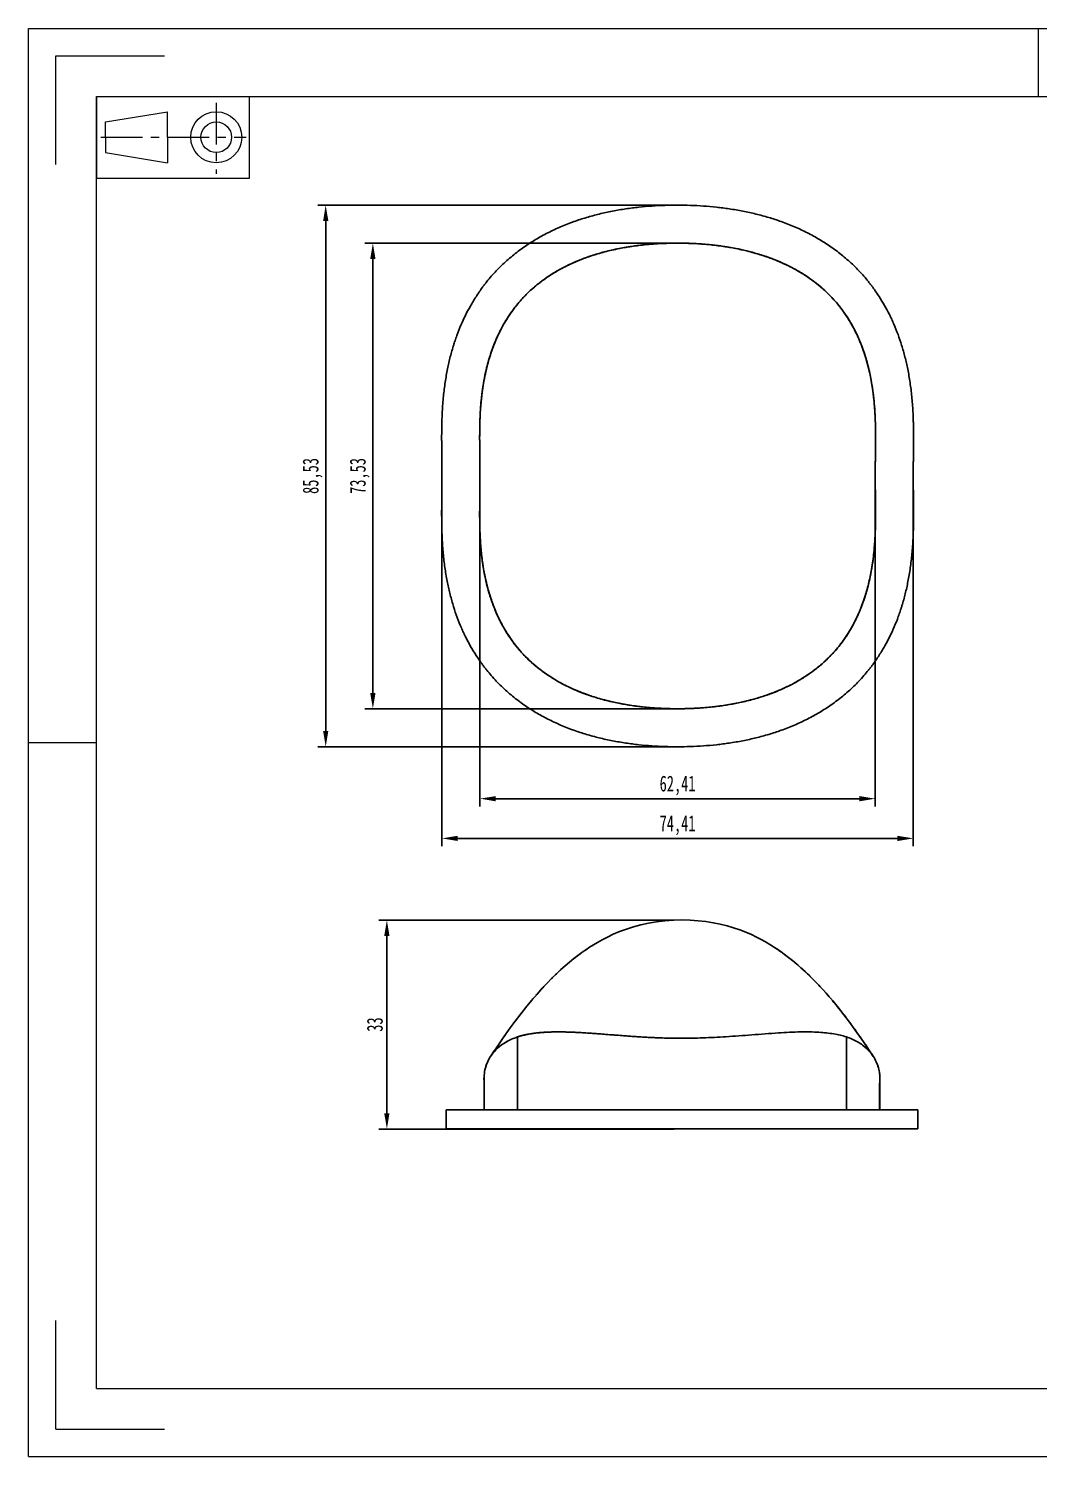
# Model space of a CAD drawing. Header units: millimetres. Extents: x 3628 to 3947, y -242 to -17.
# Drawn here: x 3627.9 to 3787.4, y -242.3 to -16.8 of the extents above; entities that cross this region are included whole.
import ezdxf

# ---------------------------------------------------------------- set-up
doc = ezdxf.new("R2010")
doc.units = ezdxf.units.MM
doc.header["$LTSCALE"] = 16.334999
doc.header["$PDSIZE"] = 0.1
for name, pattern in [('CENTER', [0.6, 0.375, -0.075, 0.075, -0.075]), ('CENTERX2', [20.32, 12.7, -2.54, 2.54, -2.54]), ('点画线', [18, 12, -2, 2, -2])]:
    doc.linetypes.add(name, pattern=pattern)
doc.layers.get('0').update_dxf_attribs({"lineweight": 18})
doc.layers.add('DEFAULT_1', color=7, linetype='CENTER', lineweight=18)
doc.layers.add('中心线层', color=1, linetype='点画线', lineweight=18)
doc.layers.add('INTFCLR_4820', color=7, linetype='Continuous')
doc.styles.get("Standard").update_dxf_attribs({"font": 'simfang.ttf', "width": 0.667})
doc.dimstyles.new('ISO-25', dxfattribs={"dimtxt": 2.5, "dimasz": 2.5, "dimexe": 1.25, "dimexo": 0.625, "dimtad": 1, "dimtxsty": 'Standard', "dimcen": 2.5, "dimadec": 0, "dimazin": 0, "dimtfac": 1, "dimtmove": 0, "dimatfit": 3, "dimfxl": 1, "dimarcsym": 0})
pattern_1 = [(45, (3629.2657, -192.8193), (-2.245064, 2.245064), [])]

# ---------------------------------------------------------------- blocks, each defined once
blk = doc.blocks.new('96_1')
at = {"color": 7, "linetype": 'Continuous'}
for p, q in [((-11.25, 6), (-11.25, -6)), ((11.25, -6), (11.25, 6)), ((-9.93, 2.25), (-0.82, 3.75)), ((-9.93, 0), (-9.93, 2.25)), ((-0.82, 0), (-0.82, 3.75)), ((-9.93, 0), (-9.93, -2.25)), ((-0.82, 0), (-0.82, -3.75)), ((-9.93, -2.25), (-0.82, -3.75)), ((-11.25, -6), (11.25, -6))]:
    blk.add_line(p, q, dxfattribs=at)
for radius in [3.75, 2.25]:
    blk.add_circle((6.34, 0), radius, dxfattribs=at)
at = {"layer": 'DEFAULT_1', "color": 1, "linetype": 'CENTER'}
for p, q in [((6.34, 5.05), (6.34, -5.36)), ((-10.64, 0), (10.74, 0))]:
    blk.add_line(p, q, dxfattribs=at)
blk = doc.blocks.new('*D51')
at = {"layer": 'Defpoints', "color": 0, "linetype": 'CENTERX2', "transparency": 16777216}
for p in [(3730.38, -50.73), (3682.27, -124.26), (3730.38, -124.26)]:
    blk.add_point(p, dxfattribs=at)
at = {"layer": '中心线层', "color": 0, "linetype": 'CENTERX2', "lineweight": -2, "transparency": 16777216}
for p, q in [((3729.76, -50.73), (3681.02, -50.73)), ((3682.27, -53.23), (3682.27, -121.76)), ((3729.76, -124.26), (3681.02, -124.26))]:
    blk.add_line(p, q, dxfattribs=at)
at = {"layer": '中心线层', "color": 0, "linetype": 'CENTERX2', "transparency": 16777216}
for points in [[(3681.85, -53.23), (3682.68, -53.23), (3682.27, -50.73)], [(3681.85, -121.76), (3682.68, -121.76), (3682.27, -124.26)]]:
    blk.add_solid(points, dxfattribs=at)
at = {"layer": '中心线层', "color": 0, "linetype": 'CENTERX2', "transparency": 16777216, "insert": (3680.2, -87.5), "char_height": 2.5, "attachment_point": 5, "rotation": 90}
blk.add_mtext('73,53', dxfattribs=at)
blk = doc.blocks.new('*D52')
at = {"layer": 'Defpoints', "color": 0, "linetype": 'CENTERX2', "transparency": 16777216}
for p in [(3674.82, -44.73), (3730.2, -44.73), (3730.38, -130.26)]:
    blk.add_point(p, dxfattribs=at)
at = {"layer": '中心线层', "color": 0, "linetype": 'CENTERX2', "lineweight": -2, "transparency": 16777216}
for p, q in [((3729.57, -44.73), (3673.57, -44.73)), ((3674.82, -127.76), (3674.82, -47.23)), ((3729.76, -130.26), (3673.57, -130.26))]:
    blk.add_line(p, q, dxfattribs=at)
at = {"layer": '中心线层', "color": 0, "linetype": 'CENTERX2', "transparency": 16777216}
for points in [[(3674.41, -47.23), (3675.24, -47.23), (3674.82, -44.73)], [(3674.41, -127.76), (3675.24, -127.76), (3674.82, -130.26)]]:
    blk.add_solid(points, dxfattribs=at)
at = {"layer": '中心线层', "color": 0, "linetype": 'CENTERX2', "transparency": 16777216, "insert": (3672.75, -87.5), "char_height": 2.5, "attachment_point": 5, "rotation": 90}
blk.add_mtext('85,53', dxfattribs=at)
blk = doc.blocks.new('*D53')
at = {"layer": 'Defpoints', "color": 0, "linetype": 'CENTERX2', "transparency": 16777216}
for p in [(3684.48, -157.63), (3730.39, -157.63), (3730.44, -190.63)]:
    blk.add_point(p, dxfattribs=at)
at = {"layer": '中心线层', "color": 0, "linetype": 'CENTERX2', "lineweight": -2, "transparency": 16777216}
for p, q in [((3729.77, -157.63), (3683.23, -157.63)), ((3684.48, -188.13), (3684.48, -160.13)), ((3729.82, -190.63), (3683.23, -190.63))]:
    blk.add_line(p, q, dxfattribs=at)
at = {"layer": '中心线层', "color": 0, "linetype": 'CENTERX2', "transparency": 16777216}
for points in [[(3684.06, -160.13), (3684.89, -160.13), (3684.48, -157.63)], [(3684.06, -188.13), (3684.89, -188.13), (3684.48, -190.63)]]:
    blk.add_solid(points, dxfattribs=at)
at = {"layer": '中心线层', "color": 0, "linetype": 'CENTERX2', "transparency": 16777216, "insert": (3682.59, -174.13), "char_height": 2.5, "attachment_point": 5, "rotation": 90}
blk.add_mtext('33', dxfattribs=at)
blk = doc.blocks.new('*D54')
at = {"layer": 'Defpoints', "color": 0, "linetype": 'CENTERX2', "transparency": 16777216}
for p in [(3699.18, -87.5), (3761.59, -87.5), (3761.59, -138.46)]:
    blk.add_point(p, dxfattribs=at)
at = {"layer": '中心线层', "color": 0, "linetype": 'CENTERX2', "lineweight": -2, "transparency": 16777216}
for p, q in [((3699.18, -88.12), (3699.18, -139.71)), ((3761.59, -88.12), (3761.59, -139.71)), ((3701.68, -138.46), (3759.09, -138.46))]:
    blk.add_line(p, q, dxfattribs=at)
at = {"layer": '中心线层', "color": 0, "linetype": 'CENTERX2', "transparency": 16777216}
for points in [[(3701.68, -138.05), (3701.68, -138.88), (3699.18, -138.46)], [(3759.09, -138.05), (3759.09, -138.88), (3761.59, -138.46)]]:
    blk.add_solid(points, dxfattribs=at)
at = {"layer": '中心线层', "color": 0, "linetype": 'CENTERX2', "transparency": 16777216, "insert": (3730.38, -136.39), "char_height": 2.5, "attachment_point": 5}
blk.add_mtext('62,41', dxfattribs=at)
blk = doc.blocks.new('*D59')
at = {"layer": 'Defpoints', "color": 0, "linetype": 'CENTERX2', "transparency": 16777216}
for p in [(3693.18, -87.5), (3767.59, -87.5), (3693.18, -144.73)]:
    blk.add_point(p, dxfattribs=at)
at = {"layer": '中心线层', "color": 0, "linetype": 'CENTERX2', "lineweight": -2, "transparency": 16777216}
for p, q in [((3693.18, -88.12), (3693.18, -145.98)), ((3767.59, -88.12), (3767.59, -145.98)), ((3765.09, -144.73), (3695.68, -144.73))]:
    blk.add_line(p, q, dxfattribs=at)
at = {"layer": '中心线层', "color": 0, "linetype": 'CENTERX2', "transparency": 16777216}
for points in [[(3695.68, -144.32), (3695.68, -145.15), (3693.18, -144.73)], [(3765.09, -144.32), (3765.09, -145.15), (3767.59, -144.73)]]:
    blk.add_solid(points, dxfattribs=at)
at = {"layer": '中心线层', "color": 0, "linetype": 'CENTERX2', "transparency": 16777216, "insert": (3730.38, -142.67), "char_height": 2.5, "attachment_point": 5}
blk.add_mtext('74,41', dxfattribs=at)

msp = doc.modelspace()

# ---------------------------------------------------------------- hatches: boundary and pattern name
at = {"linetype": 'Continuous'}
h = msp.add_hatch(dxfattribs=at)
h.set_pattern_fill('ANSI31', color=179, style=0)
h.set_pattern_definition(pattern_1)
h.paths.add_polyline_path([(3736.399, -107.739), (3736.201, -107.52), (3736.163, -107.554), (3736.403, -107.82)], flags=0)
h = msp.add_hatch(dxfattribs=at)
h.set_pattern_fill('ANSI31', color=179, style=0)
h.set_pattern_definition(pattern_1)
h.paths.add_polyline_path([(3736.729, -107.292), (3736.399, -107.739), (3736.403, -107.82), (3736.755, -107.344)], flags=0)

# ---------------------------------------------------------------- linework, layer by layer
at = {"color": 7, "linetype": 'Continuous'}
for p, q in [((3627.904, -242.333), (3627.904, -16.845)), ((3627.904, -16.845), (3946.808, -16.845)), ((3787.356, -27.583), (3787.356, -16.845)), ((3632.199, -38.32), (3632.199, -21.14)), ((3632.199, -21.14), (3649.379, -21.14)), ((3638.642, -231.595), (3638.642, -27.583)), ((3638.642, -27.583), (3936.07, -27.583)), ((3627.904, -129.589), (3638.642, -129.589)), ((3632.199, -238.038), (3632.199, -220.858)), ((3638.642, -231.595), (3936.07, -231.595)), ((3632.199, -238.038), (3649.379, -238.038)), ((3627.904, -242.333), (3946.808, -242.333))]:
    msp.add_line(p, q, dxfattribs=at)
at = {"color": 7, "linetype": 'Continuous', "lineweight": 25}
for p, q in [((3704.416, -61.244), (3704.329, -61.361)), ((3699.152, -84.181), (3699.152, -84.219)), ((3761.614, -84.219), (3761.615, -84.181)), ((3699.152, -90.773), (3699.152, -90.811)), ((3761.615, -90.811), (3761.614, -90.773)), ((3704.421, -113.755), (3704.511, -113.878)), ((3756.351, -113.748), (3756.437, -113.631))]:
    msp.add_line(p, q, dxfattribs=at)
at = {"color": 2, "linetype": 'Continuous'}
for p, q in [((3742.795, -231.595), (3768.565, -231.595)), ((3768.565, -231.595), (3785.745, -231.595)), ((3785.745, -231.595), (3811.515, -231.595))]:
    msp.add_line(p, q, dxfattribs=at)
at = {"color": 7, "linetype": 'Continuous', "lineweight": 25, "flags": 128}
for points in [[(3706.488, -58.841), (3706.482, -58.847), (3706.475, -58.854)], [(3754.291, -58.854), (3754.284, -58.847), (3754.278, -58.841)], [(3702.686, -63.965), (3702.683, -63.971), (3702.681, -63.976)], [(3702.681, -111.016), (3702.683, -111.021), (3702.686, -111.027)], [(3758.08, -111.027), (3758.083, -111.021), (3758.086, -111.016)], [(3706.475, -116.138), (3706.482, -116.145), (3706.488, -116.151)], [(3754.278, -116.151), (3754.284, -116.145), (3754.291, -116.138)]]:
    msp.add_lwpolyline(points, dxfattribs=at)
at = {"color": 7, "linetype": 'Continuous', "lineweight": 25}
for points, knots in [([(3754.26, -58.859), (3754.056, -58.643), (3753.544, -58.102), (3752.959, -57.64), (3752.607, -57.362)], [0, 0, 0, 0, 0.3987284, 1, 1, 1, 1]), ([(3704.511, -61.114), (3704.481, -61.156), (3704.449, -61.199), (3704.417, -61.242), (3704.416, -61.244)], [0, 0, 0, 0, 0.9505747, 1, 1, 1, 1]), ([(3701.544, -108.597), (3701.551, -108.617), (3701.781, -109.237), (3702.152, -110.052), (3702.584, -110.807), (3702.698, -111.006)], [0, 0, 0, 0, 0.0232145, 0.7424807, 1, 1, 1, 1]), ([(3704.329, -113.631), (3704.359, -113.672), (3704.39, -113.713), (3704.421, -113.754), (3704.421, -113.755)], [0, 0, 0, 0, 0.9949387, 1, 1, 1, 1]), ([(3756.255, -113.878), (3756.285, -113.836), (3756.317, -113.793), (3756.349, -113.75), (3756.351, -113.748)], [0, 0, 0, 0, 0.9505747, 1, 1, 1, 1]), ([(3706.506, -116.133), (3706.71, -116.349), (3707.222, -116.89), (3707.807, -117.352), (3708.159, -117.63)], [0, 0, 0, 0, 0.3987282, 1, 1, 1, 1]), ([(3752.61, -117.632), (3752.751, -117.523), (3753.212, -117.17), (3753.771, -116.674), (3754.152, -116.256), (3754.261, -116.135)], [0, 0, 0, 0, 0.2397943, 0.7806774, 1, 1, 1, 1]), ([(3693.182, -190.633), (3693.177, -190.633), (3693.165, -190.633), (3693.114, -190.633), (3693.217, -190.633), (3693.443, -190.633), (3693.821, -190.633), (3694.344, -190.633), (3695.134, -190.633), (3696.195, -190.633), (3697.272, -190.633), (3698.396, -190.633), (3699.2, -190.633), (3699.602, -190.633)], [0, 0, 0, 0, 0.0945886, 0.2373319, 0.3216485, 0.4343012, 0.5057818, 0.5772548, 0.6930101, 0.7874689, 0.8639772, 0.9319716, 1, 1, 1, 1])]:
    msp.add_open_spline(points, degree=3, knots=knots, dxfattribs=at)
at = {"layer": 'INTFCLR_4820', "color": 0, "linetype": 'Continuous'}
for p, q in [((3730.385, -50.734), (3730.383, -50.73)), ((3704.418, -61.238), (3704.419, -61.241)), ((3704.418, -61.24), (3704.418, -61.24)), ((3704.419, -61.241), (3704.419, -61.241)), ((3756.347, -61.241), (3756.348, -61.241)), ((3702.693, -63.953), (3702.684, -63.97)), ((3758.082, -63.97), (3758.073, -63.953)), ((3701.522, -66.444), (3701.55, -66.376)), ((3759.216, -66.376), (3759.244, -66.444)), ((3699.151, -84.161), (3699.153, -84.333)), ((3761.614, -84.256), (3761.615, -84.161)), ((3699.152, -90.736), (3699.151, -90.831)), ((3761.615, -90.831), (3761.612, -90.639)), ((3760.414, -105.006), (3760.369, -105.176)), ((3701.55, -108.617), (3701.522, -108.548)), ((3759.244, -108.548), (3759.216, -108.617)), ((3702.684, -111.023), (3702.693, -111.039)), ((3758.073, -111.039), (3758.082, -111.023)), ((3704.418, -113.751), (3704.417, -113.753)), ((3704.419, -113.752), (3704.417, -113.753)), ((3704.419, -113.751), (3704.418, -113.751)), ((3704.419, -113.752), (3704.419, -113.752)), ((3756.347, -113.752), (3756.347, -113.752)), ((3756.348, -113.754), (3756.347, -113.752)), ((3730.383, -124.262), (3730.385, -124.258)), ((3715.736, -162.431), (3715.998, -162.252)), ((3715.919, -162.305), (3716.143, -162.154)), ((3716.339, -162.023), (3716.362, -162.008)), ((3746.02, -162.167), (3745.856, -162.058)), ((3746.14, -162.249), (3745.965, -162.131)), ((3746.274, -162.34), (3746.092, -162.216)), ((3715.008, -162.952), (3714.768, -163.129)), ((3715.23, -162.789), (3715.482, -162.612)), ((3746.376, -162.411), (3746.566, -162.543)), ((3746.53, -162.519), (3746.72, -162.652)), ((3746.688, -162.631), (3746.878, -162.765)), ((3752.011, -167.224), (3751.79, -166.999)), ((3755.069, -170.624), (3754.815, -170.321)), ((3703.954, -174.655), (3703.681, -175.034)), ((3758.628, -175.267), (3758.342, -174.868)), ((3702.295, -177.012), (3701.729, -177.846)), ((3705.106, -187.615), (3705.107, -176.09)), ((3757.036, -187.615), (3757.035, -176.089)), ((3760.376, -177.792), (3760.08, -177.354)), ((3701.443, -178.275), (3700.86, -179.157)), ((3761.282, -179.157), (3760.977, -178.693)), ((3699.818, -182.7), (3699.818, -187.615)), ((3699.865, -187.615), (3699.865, -183.513)), ((3762.277, -183.513), (3762.277, -187.615)), ((3762.325, -187.615), (3762.325, -182.7)), ((3693.817, -187.615), (3693.817, -190.615)), ((3768.325, -187.615), (3693.817, -187.615)), ((3768.325, -190.615), (3768.325, -187.615)), ((3693.817, -190.615), (3699.818, -190.615)), ((3705.106, -190.615), (3699.818, -190.615)), ((3705.106, -190.615), (3705.106, -190.615)), ((3705.106, -190.615), (3768.325, -190.615)), ((3757.036, -190.615), (3757.036, -190.615))]:
    msp.add_line(p, q, dxfattribs=at)
for points in [[(3760.265, -105.557), (3760.191, -105.812), (3760.16, -105.919)], [(3760.369, -105.176), (3760.299, -105.434), (3760.265, -105.557)], [(3731.071, -157.615), (3729.71, -157.651), (3728.373, -157.749), (3727.068, -157.907), (3725.802, -158.123), (3724.58, -158.392), (3723.407, -158.71), (3722.289, -159.068), (3721.231, -159.461), (3720.235, -159.881), (3719.308, -160.315), (3718.474, -160.746), (3717.742, -161.154), (3717.096, -161.54), (3716.497, -161.918), (3715.896, -162.319), (3715.282, -162.75), (3714.65, -163.216), (3713.999, -163.72), (3713.332, -164.262), (3712.65, -164.842), (3711.956, -165.461), (3711.252, -166.118), (3710.532, -166.82), (3709.789, -167.576), (3709.024, -168.391), (3708.237, -169.264), (3707.422, -170.208), (3706.57, -171.237), (3705.677, -172.361), (3704.75, -173.575), (3703.807, -174.859), (3702.848, -176.212), (3701.869, -177.64), (3700.86, -179.158)], [(3761.282, -179.158), (3760.31, -177.694), (3759.366, -176.314), (3758.44, -175.004), (3757.53, -173.76), (3756.634, -172.577), (3755.765, -171.475), (3754.935, -170.463), (3754.141, -169.533), (3753.375, -168.672), (3752.631, -167.868), (3751.907, -167.118), (3751.205, -166.421), (3750.521, -165.769), (3749.847, -165.155), (3749.183, -164.576), (3748.531, -164.032), (3747.894, -163.524), (3747.274, -163.052), (3746.671, -162.615), (3746.086, -162.21), (3745.51, -161.831), (3744.922, -161.464), (3744.281, -161.086), (3743.587, -160.702), (3742.84, -160.319), (3742.025, -159.933), (3741.142, -159.554), (3740.205, -159.193), (3739.224, -158.859), (3738.198, -158.557), (3737.127, -158.289), (3736.009, -158.061), (3734.844, -157.875), (3733.633, -157.736), (3732.375, -157.648), (3731.071, -157.615)], [(3713.52, -164.108), (3713.364, -164.236), (3713.205, -164.368), (3713.042, -164.505)], [(3714.247, -163.527), (3714.108, -163.635), (3713.966, -163.748), (3713.82, -163.864)], [(3714.768, -163.129), (3714.643, -163.223), (3714.514, -163.321), (3714.382, -163.422)], [(3747.391, -163.142), (3747.213, -163.009), (3747.041, -162.883)], [(3748.158, -163.733), (3747.96, -163.577), (3747.765, -163.426)], [(3748.773, -164.231), (3748.565, -164.06), (3748.36, -163.894)], [(3749.411, -164.772), (3749.196, -164.587), (3748.983, -164.407)], [(3710.679, -166.674), (3710.483, -166.868), (3710.286, -167.067)], [(3711.446, -165.933), (3711.257, -166.113), (3711.066, -166.296)], [(3712.181, -165.257), (3712.001, -165.42), (3711.818, -165.587)], [(3712.876, -164.647), (3712.706, -164.793), (3712.534, -164.944), (3712.359, -165.098)], [(3750.057, -165.343), (3749.842, -165.15), (3749.626, -164.959)], [(3750.702, -165.939), (3750.486, -165.737), (3750.272, -165.539)], [(3751.351, -166.563), (3751.134, -166.351), (3750.917, -166.143)], [(3708.458, -169.015), (3708.243, -169.258), (3708.024, -169.508)], [(3709.285, -168.108), (3709.082, -168.327), (3708.877, -168.551)], [(3710.087, -167.268), (3709.888, -167.473), (3709.688, -167.682), (3709.487, -167.893)], [(3752.915, -168.171), (3752.687, -167.928), (3752.46, -167.688)], [(3753.609, -168.931), (3753.376, -168.673), (3753.145, -168.42)], [(3706.836, -170.911), (3706.585, -171.219), (3706.331, -171.533)], [(3707.565, -170.04), (3707.327, -170.322), (3707.083, -170.612)], [(3754.321, -169.742), (3754.081, -169.464), (3753.843, -169.195)], [(3756.122, -171.923), (3755.854, -171.587), (3755.589, -171.257)], [(3705.03, -173.203), (3704.764, -173.556), (3704.496, -173.916)], [(3705.817, -172.182), (3705.557, -172.516), (3705.294, -172.856)], [(3756.938, -172.974), (3756.664, -172.617), (3756.392, -172.266)], [(3757.775, -174.09), (3757.493, -173.71), (3757.215, -173.339)], [(3703.131, -175.807), (3702.854, -176.202), (3702.576, -176.604)], [(3759.787, -176.923), (3759.494, -176.499), (3759.204, -176.082)]]:
    msp.add_lwpolyline(points, dxfattribs=at)
for centre, radius, start, end in [((3167.251, -90.761), 531.941, 0.52842, 0.71415), ((4399.823, -91.905), 638.255, 179.291745, 179.448659), ((3513.025, -87.497), 186.151, 359.46717, 0.50536), ((3947.74, -87.495), 186.151, 179.46717, 180.50536), ((3060.938, -83.087), 638.26, 359.291745, 359.448659), ((4293.516, -84.231), 531.942, 180.52842, 180.71415)]:
    msp.add_arc(centre, radius, start, end, dxfattribs=at)
for points, knots in [([(3761.19, -57.694), (3761.165, -57.661), (3761.118, -57.6), (3760.998, -57.441), (3760.799, -57.183), (3760.386, -56.662), (3759.811, -55.973), (3759.015, -55.093), (3757.927, -53.993), (3756.483, -52.712), (3754.637, -51.32), (3752.821, -50.15), (3750.883, -49.08), (3749.194, -48.292), (3747.816, -47.726), (3746.718, -47.316), (3745.773, -46.994), (3744.444, -46.577), (3742.765, -46.123), (3741.026, -45.741), (3739.621, -45.484), (3738.517, -45.308), (3737.535, -45.173), (3736.174, -45.012), (3734.438, -44.858), (3732.43, -44.753), (3730.383, -44.718), (3728.334, -44.753), (3726.327, -44.858), (3724.59, -45.012), (3723.23, -45.173), (3722.248, -45.308), (3721.144, -45.484), (3719.739, -45.742), (3718, -46.123), (3716.321, -46.578), (3714.992, -46.994), (3714.048, -47.316), (3712.949, -47.726), (3711.571, -48.292), (3709.882, -49.08), (3707.944, -50.151), (3706.128, -51.321), (3704.282, -52.713), (3702.838, -53.993), (3701.749, -55.094), (3700.954, -55.973), (3700.378, -56.663), (3699.966, -57.184), (3699.767, -57.441), (3699.647, -57.6), (3699.601, -57.661), (3699.576, -57.694)], [0, 0, 0, 0, 0.0019531, 0.0039062, 0.0078125, 0.015625, 0.03125, 0.046875, 0.0625, 0.09375, 0.125, 0.15625, 0.1875, 0.21875, 0.234375, 0.25, 0.265625, 0.28125, 0.3125, 0.34375, 0.359375, 0.375, 0.390625, 0.40625, 0.4375, 0.46875, 0.5, 0.53125, 0.5625, 0.59375, 0.609375, 0.625, 0.640625, 0.65625, 0.6875, 0.71875, 0.734375, 0.75, 0.765625, 0.78125, 0.8125, 0.84375, 0.875, 0.90625, 0.9375, 0.953125, 0.96875, 0.984375, 0.9921875, 0.9960938, 0.9980469, 1, 1, 1, 1]), ([(3704.417, -61.239), (3704.607, -60.988), (3704.99, -60.5), (3705.539, -59.847), (3706.166, -59.159), (3706.796, -58.528), (3707.451, -57.925), (3708.161, -57.323), (3708.868, -56.77), (3709.62, -56.228), (3710.336, -55.75), (3711.342, -55.128), (3712.651, -54.41), (3714.036, -53.765), (3715.051, -53.351), (3715.635, -53.128), (3716.099, -52.959), (3716.49, -52.823), (3717.045, -52.638), (3718.019, -52.334), (3719.459, -51.945), (3720.96, -51.618), (3722.184, -51.394), (3723.151, -51.24), (3724.012, -51.122), (3725.214, -50.98), (3726.757, -50.844), (3728.548, -50.751), (3730.383, -50.719), (3732.216, -50.751), (3734.009, -50.844), (3735.551, -50.98), (3736.753, -51.122), (3737.615, -51.241), (3738.582, -51.394), (3739.806, -51.618), (3741.306, -51.945), (3742.746, -52.334), (3743.72, -52.638), (3744.275, -52.823), (3744.667, -52.959), (3745.131, -53.128), (3745.715, -53.351), (3746.729, -53.765), (3748.115, -54.41), (3749.423, -55.127), (3750.43, -55.75), (3751.146, -56.228), (3751.897, -56.769), (3752.605, -57.323), (3753.314, -57.924), (3753.97, -58.528), (3754.599, -59.158), (3755.228, -59.848), (3755.774, -60.498), (3756.158, -60.988), (3756.348, -61.239)], [0, 0, 0, 0, 0.015625, 0.03125, 0.046875, 0.0625, 0.078125, 0.09375, 0.109375, 0.125, 0.140625, 0.15625, 0.1875, 0.21875, 0.234375, 0.2421875, 0.25, 0.2578125, 0.265625, 0.28125, 0.3125, 0.34375, 0.359375, 0.375, 0.390625, 0.40625, 0.4375, 0.46875, 0.5, 0.53125, 0.5625, 0.59375, 0.609375, 0.625, 0.640625, 0.65625, 0.6875, 0.71875, 0.734375, 0.7421875, 0.75, 0.7578125, 0.765625, 0.78125, 0.8125, 0.84375, 0.859375, 0.875, 0.890625, 0.90625, 0.921875, 0.9375, 0.953125, 0.96875, 0.984375, 1, 1, 1, 1]), ([(3704.418, -61.238), (3704.418, -61.238), (3704.649, -60.933), (3705.125, -60.329), (3705.883, -59.456), (3706.69, -58.624), (3707.546, -57.837), (3708.442, -57.094), (3709.373, -56.396), (3710.338, -55.744), (3711.333, -55.137), (3712.354, -54.576), (3713.397, -54.06), (3714.46, -53.587), (3715.541, -53.157), (3716.637, -52.767), (3717.745, -52.417), (3718.864, -52.105), (3719.993, -51.828), (3721.13, -51.587), (3722.273, -51.377), (3723.422, -51.2), (3724.575, -51.052), (3725.733, -50.933), (3726.893, -50.841), (3728.055, -50.777), (3729.219, -50.738), (3730.383, -50.725), (3731.547, -50.738), (3732.711, -50.777), (3733.873, -50.841), (3735.033, -50.933), (3736.19, -51.052), (3737.344, -51.2), (3738.493, -51.377), (3739.636, -51.587), (3740.773, -51.828), (3741.901, -52.105), (3743.021, -52.417), (3744.129, -52.767), (3745.225, -53.157), (3746.305, -53.587), (3747.369, -54.06), (3748.412, -54.576), (3749.433, -55.137), (3750.428, -55.744), (3751.393, -56.396), (3752.324, -57.094), (3753.22, -57.837), (3754.076, -58.624), (3754.883, -59.456), (3755.641, -60.329), (3756.117, -60.932), (3756.348, -61.238)], [0, 0, 0, 0, 0.0000127, 0.0200164, 0.0400313, 0.0600458, 0.0800516, 0.100053, 0.1200541, 0.1400548, 0.1600548, 0.180054, 0.2000526, 0.2200506, 0.2400483, 0.2600457, 0.2800427, 0.3000396, 0.3200364, 0.3400331, 0.3600298, 0.3800265, 0.4000231, 0.4200198, 0.4400165, 0.4600132, 0.4800099, 0.5000067, 0.5200034, 0.5400001, 0.5599968, 0.5799935, 0.5999902, 0.6199869, 0.6399835, 0.6599802, 0.6799769, 0.6999737, 0.7199706, 0.7399677, 0.759965, 0.7799627, 0.7999608, 0.8199593, 0.8399585, 0.8599585, 0.8799592, 0.8999603, 0.9199617, 0.9399675, 0.959982, 0.979997, 1, 1, 1, 1]), ([(3704.419, -61.241), (3704.65, -60.936), (3705.125, -60.333), (3705.883, -59.46), (3706.69, -58.628), (3707.546, -57.841), (3708.442, -57.098), (3709.373, -56.4), (3710.338, -55.748), (3711.333, -55.142), (3712.354, -54.58), (3713.397, -54.064), (3714.46, -53.591), (3715.541, -53.161), (3716.637, -52.771), (3717.745, -52.421), (3718.864, -52.109), (3719.993, -51.833), (3721.13, -51.591), (3722.273, -51.382), (3723.422, -51.204), (3724.575, -51.056), (3725.733, -50.937), (3726.893, -50.846), (3728.055, -50.781), (3729.219, -50.742), (3729.996, -50.734), (3730.385, -50.734)], [0, 0, 0, 0, 0.0399511, 0.0799802, 0.1200084, 0.1600193, 0.2000212, 0.2400226, 0.2800233, 0.3200225, 0.3600201, 0.4000164, 0.4400118, 0.4800064, 0.5200003, 0.5599937, 0.5999867, 0.6399795, 0.6799722, 0.7199647, 0.7599573, 0.7999498, 0.8399424, 0.879935, 0.9199276, 0.9599203, 1, 1, 1, 1]), ([(3756.346, -61.239), (3756.115, -60.935), (3755.64, -60.332), (3754.883, -59.46), (3754.076, -58.628), (3753.22, -57.841), (3752.324, -57.098), (3751.393, -56.4), (3750.428, -55.748), (3749.433, -55.142), (3748.412, -54.58), (3747.369, -54.064), (3746.305, -53.591), (3745.225, -53.161), (3744.129, -52.771), (3743.021, -52.421), (3741.901, -52.109), (3740.773, -51.833), (3739.636, -51.591), (3738.493, -51.382), (3737.344, -51.204), (3736.19, -51.056), (3735.033, -50.937), (3733.873, -50.846), (3732.711, -50.781), (3731.548, -50.742), (3730.773, -50.734), (3730.385, -50.734)], [0, 0, 0, 0, 0.0399018, 0.0799403, 0.1199777, 0.159998, 0.2000092, 0.2400199, 0.2800299, 0.3200384, 0.3600453, 0.400051, 0.4400557, 0.4800595, 0.5200627, 0.5600654, 0.6000678, 0.6400699, 0.6800718, 0.7200737, 0.7600755, 0.8000773, 0.8400792, 0.8800811, 0.9200831, 0.9600851, 1, 1, 1, 1]), ([(3699.576, -57.694), (3699.226, -58.187), (3698.53, -59.205), (3697.637, -60.665), (3696.867, -62.121), (3696.165, -63.658), (3695.627, -65.023), (3695.285, -66), (3695.107, -66.54), (3694.809, -67.489), (3694.511, -68.566), (3694.207, -69.857), (3694.009, -70.8), (3693.81, -71.889), (3693.643, -72.968), (3693.499, -74.08), (3693.382, -75.183), (3693.281, -76.404), (3693.207, -77.66), (3693.171, -78.624), (3693.149, -79.426), (3693.137, -80.091), (3693.132, -80.568), (3693.129, -81.114), (3693.129, -81.588), (3693.13, -81.964), (3693.132, -82.304), (3693.133, -82.455), (3693.135, -82.726), (3693.139, -83.091), (3693.144, -83.596), (3693.151, -84.192), (3693.158, -84.761), (3693.163, -85.232), (3693.166, -85.55), (3693.168, -85.775), (3693.169, -85.879), (3693.171, -86.124), (3693.173, -86.4), (3693.176, -86.893), (3693.177, -87.538), (3693.175, -88.181), (3693.172, -88.679), (3693.17, -88.957), (3693.168, -89.207), (3693.167, -89.298), (3693.165, -89.518), (3693.162, -89.836), (3693.157, -90.318), (3693.149, -90.928), (3693.142, -91.516), (3693.137, -92.029), (3693.134, -92.4), (3693.132, -92.677), (3693.131, -92.836), (3693.129, -93.178), (3693.129, -93.56), (3693.13, -94.043), (3693.133, -94.495), (3693.137, -94.852), (3693.141, -95.098), (3693.148, -95.449), (3693.158, -95.876), (3693.18, -96.63), (3693.243, -98.084), (3693.391, -100.051), (3693.615, -101.869), (3693.844, -103.299), (3694.046, -104.374), (3694.248, -105.314), (3694.552, -106.587), (3695.002, -108.171), (3695.56, -109.809), (3696.136, -111.249), (3696.577, -112.234), (3697.052, -113.225), (3697.682, -114.404), (3698.556, -115.826), (3699.235, -116.817), (3699.576, -117.298)], [0, 0, 0, 0, 0.03125, 0.0625, 0.09375, 0.125, 0.15625, 0.171875, 0.1796875, 0.1875, 0.21875, 0.234375, 0.25, 0.265625, 0.28125, 0.296875, 0.3125, 0.328125, 0.34375, 0.359375, 0.3671875, 0.375, 0.3828125, 0.390625, 0.3984375, 0.4023438, 0.40625, 0.4101562, 0.4140625, 0.421875, 0.4296875, 0.4375, 0.4453125, 0.453125, 0.4609375, 0.4648438, 0.46875, 0.4726562, 0.4765625, 0.484375, 0.5, 0.515625, 0.5234375, 0.5273438, 0.53125, 0.5351562, 0.5390625, 0.546875, 0.5546875, 0.5625, 0.5703125, 0.578125, 0.5859375, 0.5898438, 0.59375, 0.5976562, 0.6015625, 0.609375, 0.6171875, 0.6210938, 0.625, 0.6289062, 0.6328125, 0.640625, 0.65625, 0.6875, 0.71875, 0.734375, 0.75, 0.765625, 0.78125, 0.8125, 0.84375, 0.875, 0.890625, 0.90625, 0.9375, 0.96875, 1, 1, 1, 1]), ([(3761.19, -117.298), (3761.54, -116.804), (3762.237, -115.786), (3763.128, -114.327), (3763.898, -112.871), (3764.601, -111.334), (3765.139, -109.969), (3765.481, -108.992), (3765.658, -108.452), (3765.957, -107.503), (3766.255, -106.426), (3766.558, -105.135), (3766.756, -104.192), (3766.955, -103.103), (3767.123, -102.024), (3767.267, -100.912), (3767.384, -99.809), (3767.485, -98.588), (3767.558, -97.332), (3767.595, -96.368), (3767.616, -95.566), (3767.628, -94.901), (3767.633, -94.424), (3767.637, -93.878), (3767.637, -93.404), (3767.636, -93.028), (3767.634, -92.688), (3767.633, -92.537), (3767.631, -92.266), (3767.627, -91.901), (3767.622, -91.396), (3767.615, -90.8), (3767.608, -90.231), (3767.603, -89.76), (3767.6, -89.442), (3767.598, -89.217), (3767.597, -89.113), (3767.595, -88.868), (3767.593, -88.592), (3767.59, -88.099), (3767.589, -87.454), (3767.59, -86.811), (3767.593, -86.313), (3767.595, -86.035), (3767.597, -85.785), (3767.598, -85.694), (3767.6, -85.474), (3767.604, -85.156), (3767.609, -84.674), (3767.616, -84.064), (3767.623, -83.477), (3767.628, -82.964), (3767.632, -82.592), (3767.634, -82.315), (3767.635, -82.156), (3767.636, -81.814), (3767.637, -81.433), (3767.636, -80.949), (3767.633, -80.497), (3767.628, -80.14), (3767.625, -79.894), (3767.618, -79.543), (3767.608, -79.116), (3767.586, -78.362), (3767.522, -76.909), (3767.374, -74.941), (3767.15, -73.123), (3766.922, -71.694), (3766.72, -70.618), (3766.518, -69.678), (3766.213, -68.405), (3765.764, -66.822), (3765.205, -65.183), (3764.629, -63.743), (3764.189, -62.758), (3763.714, -61.767), (3763.084, -60.589), (3762.211, -59.167), (3761.531, -58.175), (3761.19, -57.694)], [0, 0, 0, 0, 0.03125, 0.0625, 0.09375, 0.125, 0.15625, 0.171875, 0.1796875, 0.1875, 0.21875, 0.234375, 0.25, 0.265625, 0.28125, 0.296875, 0.3125, 0.328125, 0.34375, 0.359375, 0.3671875, 0.375, 0.3828125, 0.390625, 0.3984375, 0.4023438, 0.40625, 0.4101562, 0.4140625, 0.421875, 0.4296875, 0.4375, 0.4453125, 0.453125, 0.4609375, 0.4648438, 0.46875, 0.4726562, 0.4765625, 0.484375, 0.5, 0.515625, 0.5234375, 0.5273438, 0.53125, 0.5351562, 0.5390625, 0.546875, 0.5546875, 0.5625, 0.5703125, 0.578125, 0.5859375, 0.5898438, 0.59375, 0.5976562, 0.6015625, 0.609375, 0.6171875, 0.6210938, 0.625, 0.6289062, 0.6328125, 0.640625, 0.65625, 0.6875, 0.71875, 0.734375, 0.75, 0.765625, 0.78125, 0.8125, 0.84375, 0.875, 0.890625, 0.90625, 0.9375, 0.96875, 1, 1, 1, 1]), ([(3704.418, -61.239), (3704.015, -61.807), (3703.282, -62.893), (3702.332, -64.58), (3701.533, -66.355), (3700.812, -68.311), (3700.191, -70.505), (3699.691, -72.941), (3699.331, -75.697), (3699.148, -78.654), (3699.119, -81.58), (3699.153, -84.227), (3699.179, -86.593), (3699.176, -88.871), (3699.145, -91.278), (3699.117, -93.97), (3699.169, -96.876), (3699.38, -99.777), (3699.763, -102.464), (3700.287, -104.872), (3700.924, -107.016), (3701.65, -108.917), (3702.439, -110.619), (3703.359, -112.214), (3704.05, -113.234), (3704.418, -113.753)], [0, 0, 0, 0, 0.0382191, 0.0719326, 0.1061891, 0.145036, 0.1863579, 0.2313142, 0.2814736, 0.3389365, 0.3939308, 0.4421478, 0.4843437, 0.5239147, 0.5672622, 0.6165755, 0.6718021, 0.7268207, 0.7762736, 0.8207221, 0.8620655, 0.8990142, 0.9323841, 0.9650447, 1, 1, 1, 1]), ([(3704.417, -113.753), (3703.967, -113.117), (3703.163, -111.921), (3702.148, -110.046), (3701.341, -108.157), (3700.676, -106.234), (3700.177, -104.379), (3699.819, -102.675), (3699.574, -101.143), (3699.404, -99.753), (3699.291, -98.498), (3699.218, -97.352), (3699.172, -96.303), (3699.146, -95.37), (3699.133, -94.53), (3699.129, -93.752), (3699.13, -93.036), (3699.135, -92.319), (3699.143, -91.548), (3699.153, -90.648), (3699.164, -89.703), (3699.173, -88.719), (3699.178, -87.711), (3699.176, -86.651), (3699.168, -85.601), (3699.156, -84.574), (3699.145, -83.637), (3699.137, -82.848), (3699.131, -82.143), (3699.129, -81.458), (3699.131, -80.728), (3699.14, -79.954), (3699.159, -79.102), (3699.193, -78.137), (3699.249, -77.082), (3699.339, -75.921), (3699.473, -74.628), (3699.667, -73.221), (3699.932, -71.749), (3700.29, -70.17), (3700.764, -68.488), (3701.396, -66.701), (3702.161, -64.928), (3703.153, -63.086), (3703.96, -61.888), (3704.417, -61.239)], [0, 0, 0, 0, 0.042798, 0.0790483, 0.1169546, 0.1554881, 0.1907464, 0.2223413, 0.2511055, 0.2759481, 0.2992175, 0.3203005, 0.3390544, 0.3568658, 0.3715871, 0.3851667, 0.3996229, 0.4109265, 0.4245502, 0.4419501, 0.4603683, 0.476477, 0.4959751, 0.5157583, 0.5346734, 0.5536574, 0.5721425, 0.586177, 0.5969735, 0.6108577, 0.6238247, 0.6370861, 0.6533597, 0.6706302, 0.6901319, 0.711355, 0.7346096, 0.7615036, 0.7893313, 0.8167666, 0.8504208, 0.8852154, 0.9207953, 0.956399, 1, 1, 1, 1]), ([(3699.15, -84.131), (3699.146, -83.728), (3699.14, -83.192), (3699.134, -82.611), (3699.131, -82.165), (3699.129, -81.693), (3699.129, -81.155), (3699.132, -80.649), (3699.138, -80.133), (3699.147, -79.601), (3699.166, -78.853), (3699.201, -77.94), (3699.264, -76.87), (3699.376, -75.484), (3699.567, -73.848), (3699.989, -71.325), (3700.549, -69.137), (3701.213, -67.215), (3701.688, -66.014), (3702.136, -65.028), (3702.531, -64.249), (3702.835, -63.69), (3703.167, -63.126), (3703.668, -62.325), (3704.102, -61.685), (3704.417, -61.239)], [0, 0, 0, 0, 0.018417, 0.0276256, 0.0368341, 0.0529413, 0.0690486, 0.0851558, 0.1012631, 0.1216026, 0.1419422, 0.1826214, 0.2261058, 0.2695903, 0.3518085, 0.4340268, 0.6085948, 0.6680634, 0.7275321, 0.7950364, 0.8287886, 0.8625408, 0.8969056, 0.9312704, 1, 1, 1, 1]), ([(3756.347, -113.752), (3756.663, -113.327), (3757.284, -112.425), (3758.143, -110.956), (3758.948, -109.306), (3759.686, -107.46), (3760.339, -105.394), (3760.886, -103.082), (3761.295, -100.536), (3761.538, -97.892), (3761.633, -95.347), (3761.641, -93.041), (3761.617, -90.997), (3761.595, -89.181), (3761.587, -87.501), (3761.595, -85.811), (3761.617, -83.977), (3761.641, -81.923), (3761.632, -79.617), (3761.536, -77.077), (3761.293, -74.438), (3760.883, -71.897), (3760.336, -69.588), (3759.683, -67.524), (3758.945, -65.678), (3758.139, -64.029), (3757.281, -62.563), (3756.662, -61.663), (3756.347, -61.24)], [0, 0, 0, 0, 0.0290931, 0.0600877, 0.0933838, 0.1298174, 0.1692147, 0.2122502, 0.2601952, 0.3107282, 0.3580294, 0.4000257, 0.4373833, 0.4702992, 0.4997783, 0.5296725, 0.5631044, 0.6004962, 0.6425246, 0.6897255, 0.7400855, 0.7879948, 0.8309543, 0.8703412, 0.906784, 0.9400735, 0.971054, 1, 1, 1, 1]), ([(3756.348, -113.753), (3756.727, -113.218), (3757.433, -112.175), (3758.368, -110.541), (3759.163, -108.805), (3759.88, -106.899), (3760.499, -104.785), (3761.005, -102.446), (3761.381, -99.81), (3761.597, -96.894), (3761.65, -93.92), (3761.619, -91.135), (3761.588, -88.656), (3761.588, -86.289), (3761.62, -83.806), (3761.65, -81.026), (3761.595, -78.061), (3761.378, -75.157), (3761.001, -72.525), (3760.495, -70.189), (3759.876, -68.082), (3759.162, -66.185), (3758.371, -64.457), (3757.437, -62.823), (3756.729, -61.777), (3756.348, -61.239)], [0, 0, 0, 0, 0.0360271, 0.0691152, 0.1032982, 0.1407842, 0.1808698, 0.224176, 0.2721213, 0.3270115, 0.3846479, 0.435461, 0.4799905, 0.5208626, 0.565465, 0.6163533, 0.6735779, 0.7283103, 0.7761891, 0.8195023, 0.8594777, 0.8967415, 0.9307116, 0.9637918, 1, 1, 1, 1]), ([(3756.348, -61.239), (3756.656, -61.674), (3757.08, -62.299), (3757.571, -63.08), (3757.897, -63.631), (3758.197, -64.177), (3758.585, -64.933), (3759.06, -65.969), (3759.588, -67.301), (3760.071, -68.729), (3760.494, -70.242), (3760.868, -71.899), (3761.122, -73.371), (3761.29, -74.633), (3761.396, -75.6), (3761.483, -76.61), (3761.551, -77.684), (3761.599, -78.817), (3761.623, -79.757), (3761.633, -80.494), (3761.636, -81.005), (3761.637, -81.549), (3761.636, -82.028), (3761.632, -82.482), (3761.627, -83.073), (3761.621, -83.612), (3761.617, -84.016)], [0, 0, 0, 0, 0.0662255, 0.0993383, 0.132451, 0.165189, 0.1979271, 0.2634032, 0.3356718, 0.4079405, 0.4856458, 0.5633511, 0.6467124, 0.6883931, 0.7300737, 0.7719928, 0.8139119, 0.855831, 0.8977501, 0.9138662, 0.9299822, 0.9460983, 0.9622144, 0.9716608, 0.9811072, 1, 1, 1, 1]), ([(3704.417, -113.753), (3704.11, -113.319), (3703.686, -112.695), (3703.195, -111.913), (3702.869, -111.361), (3702.569, -110.815), (3702.181, -110.059), (3701.706, -109.023), (3701.177, -107.691), (3700.695, -106.263), (3700.271, -104.75), (3699.898, -103.094), (3699.644, -101.621), (3699.476, -100.359), (3699.37, -99.392), (3699.283, -98.382), (3699.215, -97.308), (3699.166, -96.175), (3699.143, -95.235), (3699.133, -94.499), (3699.129, -93.987), (3699.129, -93.443), (3699.13, -92.964), (3699.133, -92.51), (3699.138, -91.919), (3699.144, -91.38), (3699.149, -90.976)], [0, 0, 0, 0, 0.0663186, 0.0994779, 0.1326372, 0.1653632, 0.1980892, 0.2635412, 0.335793, 0.4080448, 0.4857365, 0.5634283, 0.6467749, 0.6884482, 0.7301215, 0.7720332, 0.8139448, 0.8558565, 0.8977681, 0.9138814, 0.9299946, 0.9461078, 0.962221, 0.9716658, 0.9811105, 1, 1, 1, 1]), ([(3761.615, -90.861), (3761.62, -91.264), (3761.626, -91.8), (3761.631, -92.381), (3761.635, -92.827), (3761.637, -93.299), (3761.637, -93.837), (3761.634, -94.343), (3761.628, -94.859), (3761.619, -95.391), (3761.599, -96.139), (3761.564, -97.052), (3761.502, -98.123), (3761.389, -99.508), (3761.199, -101.144), (3760.776, -103.667), (3760.217, -105.855), (3759.553, -107.777), (3759.077, -108.978), (3758.63, -109.964), (3758.235, -110.744), (3757.931, -111.302), (3757.6, -111.865), (3757.098, -112.666), (3756.664, -113.307), (3756.348, -113.753)], [0, 0, 0, 0, 0.0184202, 0.0276303, 0.0368404, 0.0529504, 0.0690604, 0.0851704, 0.1012805, 0.1216235, 0.1419666, 0.1826527, 0.2261446, 0.2696365, 0.3518688, 0.434101, 0.6086979, 0.66818, 0.727662, 0.7951911, 0.8289556, 0.8627201, 0.8970401, 0.9313601, 1, 1, 1, 1]), ([(3756.348, -113.754), (3756.348, -113.754), (3756.117, -114.06), (3755.641, -114.663), (3754.883, -115.536), (3754.076, -116.369), (3753.22, -117.155), (3752.324, -117.898), (3751.393, -118.596), (3750.428, -119.248), (3749.433, -119.855), (3748.412, -120.416), (3747.369, -120.932), (3746.305, -121.405), (3745.225, -121.835), (3744.129, -122.225), (3743.021, -122.575), (3741.901, -122.887), (3740.773, -123.164), (3739.636, -123.406), (3738.493, -123.615), (3737.344, -123.792), (3736.19, -123.94), (3735.033, -124.059), (3733.873, -124.151), (3732.711, -124.215), (3731.547, -124.254), (3730.383, -124.267), (3729.219, -124.254), (3728.055, -124.215), (3726.893, -124.151), (3725.733, -124.059), (3724.575, -123.94), (3723.422, -123.792), (3722.273, -123.615), (3721.13, -123.406), (3719.993, -123.164), (3718.864, -122.887), (3717.745, -122.575), (3716.637, -122.225), (3715.541, -121.835), (3714.46, -121.405), (3713.397, -120.932), (3712.354, -120.416), (3711.333, -119.855), (3710.338, -119.248), (3709.373, -118.596), (3708.442, -117.898), (3707.546, -117.155), (3706.69, -116.369), (3705.883, -115.536), (3705.125, -114.663), (3704.649, -114.059), (3704.417, -113.754), (3704.417, -113.753)], [0, 0, 0, 0, 0.0000063, 0.0200096, 0.0400241, 0.0600382, 0.0800437, 0.1000446, 0.1200453, 0.1400456, 0.1600452, 0.180044, 0.2000422, 0.2200399, 0.2400372, 0.2600341, 0.2800308, 0.3000273, 0.3200237, 0.34002, 0.3600163, 0.3800126, 0.4000088, 0.4200051, 0.4400014, 0.4599977, 0.4799941, 0.4999904, 0.5199867, 0.5399831, 0.5599794, 0.5799757, 0.599972, 0.6199682, 0.6399645, 0.6599608, 0.6799571, 0.6999535, 0.71995, 0.7399467, 0.7599436, 0.7799409, 0.7999386, 0.8199368, 0.8399356, 0.8599351, 0.8799355, 0.8999362, 0.9199371, 0.9399426, 0.9599567, 0.9799712, 0.9999745, 1, 1, 1, 1]), ([(3730.383, -124.262), (3729.995, -124.262), (3729.219, -124.254), (3728.055, -124.215), (3726.893, -124.151), (3725.733, -124.059), (3724.575, -123.94), (3723.422, -123.792), (3722.273, -123.615), (3721.13, -123.406), (3719.993, -123.164), (3718.864, -122.887), (3717.745, -122.575), (3716.637, -122.225), (3715.541, -121.835), (3714.46, -121.405), (3713.397, -120.932), (3712.354, -120.416), (3711.333, -119.855), (3710.338, -119.248), (3709.373, -118.596), (3708.442, -117.898), (3707.546, -117.155), (3706.69, -116.369), (3705.883, -115.536), (3705.125, -114.663), (3704.649, -114.059), (3704.417, -113.754), (3704.417, -113.753)], [0, 0, 0, 0, 0.0399919, 0.0799838, 0.1199757, 0.1599675, 0.1999593, 0.2399511, 0.2799428, 0.3199346, 0.3599265, 0.3999185, 0.4399108, 0.4799034, 0.5198965, 0.5598903, 0.5998849, 0.6398805, 0.6798774, 0.7198758, 0.7598757, 0.7998763, 0.8398774, 0.8798876, 0.919915, 0.9599434, 0.9999492, 1, 1, 1, 1]), ([(3756.348, -113.753), (3756.158, -114.004), (3755.774, -114.494), (3755.227, -115.145), (3754.599, -115.833), (3753.97, -116.464), (3753.315, -117.067), (3752.604, -117.669), (3751.898, -118.222), (3751.146, -118.765), (3750.43, -119.242), (3749.424, -119.865), (3748.115, -120.582), (3746.73, -121.227), (3745.715, -121.641), (3745.131, -121.864), (3744.667, -122.033), (3744.275, -122.169), (3743.721, -122.354), (3742.747, -122.658), (3741.307, -123.047), (3739.806, -123.374), (3738.582, -123.598), (3737.614, -123.752), (3736.753, -123.87), (3735.551, -124.012), (3734.009, -124.148), (3732.217, -124.241), (3730.383, -124.273), (3728.55, -124.241), (3726.757, -124.148), (3725.215, -124.012), (3724.013, -123.87), (3723.151, -123.752), (3722.184, -123.598), (3720.96, -123.375), (3719.46, -123.047), (3718.02, -122.658), (3717.046, -122.354), (3716.491, -122.169), (3716.099, -122.033), (3715.635, -121.864), (3715.051, -121.641), (3714.037, -121.227), (3712.651, -120.583), (3711.342, -119.865), (3710.336, -119.242), (3709.619, -118.764), (3708.869, -118.223), (3708.161, -117.669), (3707.451, -117.068), (3706.796, -116.464), (3706.167, -115.834), (3705.539, -115.145), (3704.99, -114.492), (3704.607, -114.004), (3704.417, -113.753)], [0, 0, 0, 0, 0.015625, 0.03125, 0.046875, 0.0625, 0.078125, 0.09375, 0.109375, 0.125, 0.140625, 0.15625, 0.1875, 0.21875, 0.234375, 0.2421875, 0.25, 0.2578125, 0.265625, 0.28125, 0.3125, 0.34375, 0.359375, 0.375, 0.390625, 0.40625, 0.4375, 0.46875, 0.5, 0.53125, 0.5625, 0.59375, 0.609375, 0.625, 0.640625, 0.65625, 0.6875, 0.71875, 0.734375, 0.7421875, 0.75, 0.7578125, 0.765625, 0.78125, 0.8125, 0.84375, 0.859375, 0.875, 0.890625, 0.90625, 0.921875, 0.9375, 0.953125, 0.96875, 0.984375, 1, 1, 1, 1]), ([(3730.385, -124.258), (3729.996, -124.258), (3729.219, -124.25), (3728.055, -124.211), (3726.893, -124.147), (3725.733, -124.055), (3724.575, -123.936), (3723.422, -123.788), (3722.273, -123.611), (3721.13, -123.401), (3719.993, -123.16), (3718.864, -122.883), (3717.745, -122.571), (3716.637, -122.221), (3715.541, -121.831), (3714.46, -121.401), (3713.397, -120.928), (3712.354, -120.412), (3711.333, -119.851), (3710.338, -119.244), (3709.373, -118.592), (3708.442, -117.894), (3707.546, -117.151), (3706.69, -116.364), (3705.883, -115.532), (3705.125, -114.659), (3704.65, -114.056), (3704.419, -113.752)], [0, 0, 0, 0, 0.0400797, 0.0800725, 0.1200652, 0.1600579, 0.2000505, 0.2400432, 0.2800358, 0.3200284, 0.3600211, 0.400014, 0.4400071, 0.4800006, 0.5199946, 0.5599892, 0.5999847, 0.6399812, 0.6799789, 0.7199781, 0.7599789, 0.7999804, 0.8399824, 0.8799934, 0.9200216, 0.9600509, 1, 1, 1, 1]), ([(3756.346, -113.753), (3756.116, -114.057), (3755.64, -114.66), (3754.883, -115.532), (3754.076, -116.364), (3753.22, -117.151), (3752.324, -117.894), (3751.393, -118.592), (3750.428, -119.244), (3749.433, -119.851), (3748.412, -120.412), (3747.369, -120.928), (3746.305, -121.401), (3745.225, -121.831), (3744.129, -122.221), (3743.021, -122.571), (3741.901, -122.883), (3740.773, -123.16), (3739.636, -123.401), (3738.493, -123.611), (3737.344, -123.788), (3736.19, -123.936), (3735.033, -124.055), (3733.873, -124.147), (3732.711, -124.211), (3731.548, -124.25), (3730.773, -124.258), (3730.385, -124.258)], [0, 0, 0, 0, 0.0399145, 0.0799525, 0.1199894, 0.1600091, 0.2000198, 0.24003, 0.2800394, 0.3200473, 0.3600537, 0.4000589, 0.440063, 0.4800664, 0.520069, 0.5600712, 0.600073, 0.6400746, 0.680076, 0.7200773, 0.7600786, 0.8000799, 0.8400813, 0.8800826, 0.9200841, 0.9600855, 1, 1, 1, 1]), ([(3699.576, -117.298), (3699.601, -117.331), (3699.647, -117.392), (3699.768, -117.551), (3699.966, -117.808), (3700.378, -118.329), (3700.954, -119.019), (3701.75, -119.899), (3702.838, -120.999), (3704.282, -122.28), (3706.128, -123.672), (3707.945, -124.842), (3709.883, -125.912), (3711.572, -126.7), (3712.949, -127.266), (3714.048, -127.676), (3714.993, -127.998), (3716.321, -128.415), (3718.001, -128.87), (3719.74, -129.251), (3721.145, -129.508), (3722.248, -129.684), (3723.23, -129.819), (3724.591, -129.981), (3726.327, -130.134), (3728.335, -130.239), (3730.383, -130.275), (3732.431, -130.239), (3734.438, -130.134), (3736.175, -129.98), (3737.536, -129.819), (3738.517, -129.684), (3739.621, -129.508), (3741.026, -129.25), (3742.766, -128.869), (3744.445, -128.415), (3745.773, -127.998), (3746.718, -127.676), (3747.817, -127.266), (3749.194, -126.7), (3750.883, -125.912), (3752.821, -124.842), (3754.637, -123.672), (3756.484, -122.28), (3757.927, -120.999), (3759.016, -119.899), (3759.812, -119.019), (3760.387, -118.33), (3760.799, -117.809), (3760.998, -117.551), (3761.118, -117.392), (3761.165, -117.331), (3761.19, -117.298)], [0, 0, 0, 0, 0.0019531, 0.0039062, 0.0078125, 0.015625, 0.03125, 0.046875, 0.0625, 0.09375, 0.125, 0.15625, 0.1875, 0.21875, 0.234375, 0.25, 0.265625, 0.28125, 0.3125, 0.34375, 0.359375, 0.375, 0.390625, 0.40625, 0.4375, 0.46875, 0.5, 0.53125, 0.5625, 0.59375, 0.609375, 0.625, 0.640625, 0.65625, 0.6875, 0.71875, 0.734375, 0.75, 0.765625, 0.78125, 0.8125, 0.84375, 0.875, 0.90625, 0.9375, 0.953125, 0.96875, 0.984375, 0.9921875, 0.9960938, 0.9980469, 1, 1, 1, 1]), ([(3705.107, -176.089), (3705.604, -175.919), (3706.761, -175.626), (3708.765, -175.364), (3711.261, -175.26), (3714.301, -175.338), (3717.932, -175.583), (3722.135, -175.932), (3726.587, -176.22), (3729.621, -176.294), (3731.071, -176.296)], [0, 0, 0, 0, 0.0604962, 0.1369024, 0.2321653, 0.3477028, 0.4866905, 0.6508847, 0.8330881, 1, 1, 1, 1]), ([(3731.074, -176.296), (3730.147, -176.294), (3728.363, -176.271), (3725.807, -176.161), (3723.582, -176.024), (3721.353, -175.86), (3719.324, -175.699), (3717.161, -175.533), (3715.258, -175.405), (3713.438, -175.319), (3711.972, -175.286), (3710.804, -175.292), (3709.872, -175.322), (3709.127, -175.365), (3708.526, -175.417), (3707.976, -175.476), (3707.392, -175.554), (3706.791, -175.653), (3706.24, -175.766), (3705.802, -175.871), (3705.432, -175.979), (3705.216, -176.051), (3705.107, -176.09)], [0, 0, 0, 0, 0.1066326, 0.2051921, 0.2943647, 0.36314, 0.4622722, 0.5285321, 0.6127969, 0.6816498, 0.7381404, 0.7815129, 0.81599, 0.8454623, 0.8672964, 0.8854506, 0.9091056, 0.9350376, 0.9555931, 0.9737935, 0.9867684, 1, 1, 1, 1]), ([(3705.107, -176.09), (3705.169, -176.069), (3705.328, -176.017), (3705.637, -175.913), (3706.088, -175.801), (3706.697, -175.669), (3707.394, -175.553), (3708.111, -175.459), (3708.8, -175.391), (3709.45, -175.345), (3710.071, -175.315), (3710.65, -175.298), (3711.209, -175.29), (3711.767, -175.29), (3712.349, -175.296), (3712.984, -175.31), (3713.693, -175.334), (3714.494, -175.369), (3715.402, -175.419), (3716.424, -175.484), (3717.559, -175.565), (3718.756, -175.656), (3720.192, -175.769), (3721.882, -175.901), (3723.861, -176.043), (3726.025, -176.171), (3728.435, -176.272), (3730.155, -176.293), (3731.074, -176.296)], [0, 0, 0, 0, 0.0075129, 0.0192675, 0.0374375, 0.0609607, 0.0910061, 0.1186588, 0.1441373, 0.170689, 0.1935836, 0.2156439, 0.2373815, 0.2579323, 0.2798008, 0.3043343, 0.3310269, 0.3613762, 0.3965632, 0.4356802, 0.4791571, 0.5274917, 0.5738006, 0.6448814, 0.7225194, 0.8020995, 0.8943046, 1, 1, 1, 1]), ([(3757.036, -176.089), (3756.392, -175.866), (3754.95, -175.544), (3752.531, -175.298), (3749.603, -175.27), (3746.068, -175.441), (3742.137, -175.759), (3738.161, -176.064), (3734.484, -176.247), (3732.167, -176.296), (3731.071, -176.296)], [0, 0, 0, 0, 0.0783476, 0.1691615, 0.2795154, 0.4149481, 0.5763784, 0.733341, 0.8739244, 1, 1, 1, 1]), ([(3705.106, -176.089), (3704.477, -176.298), (3703.351, -176.78), (3701.97, -177.787), (3700.982, -178.891), (3700.322, -180.067), (3699.943, -181.203), (3699.816, -182.337), (3699.802, -182.891), (3699.883, -183.686), (3699.803, -182.904), (3699.815, -182.35), (3699.939, -181.217), (3700.317, -180.077), (3700.977, -178.897), (3701.966, -177.79), (3703.349, -176.781), (3704.477, -176.298), (3705.106, -176.089)], [0, 0, 0, 0, 0.1005508, 0.1843059, 0.2572826, 0.3238847, 0.3863805, 0.4418552, 0.483491, 0.4999994, 0.5159875, 0.5573595, 0.6128493, 0.6755132, 0.7422919, 0.8154713, 0.8993788, 1, 1, 1, 1]), ([(3757.036, -176.089), (3757.341, -176.191), (3757.941, -176.417), (3758.8, -176.845), (3759.608, -177.37), (3760.348, -177.997), (3761.005, -178.726), (3761.555, -179.56), (3761.968, -180.472), (3762.216, -181.378), (3762.316, -182.176), (3762.332, -182.757), (3762.308, -183.195), (3762.293, -183.359), (3762.274, -183.549), (3762.294, -183.366), (3762.308, -183.196), (3762.332, -182.755), (3762.315, -182.168), (3762.214, -181.37), (3761.965, -180.466), (3761.552, -179.555), (3761.002, -178.722), (3760.345, -177.994), (3759.604, -177.367), (3758.796, -176.843), (3757.938, -176.415), (3757.339, -176.19), (3757.036, -176.089)], [0, 0, 0, 0, 0.0487287, 0.0970691, 0.1453269, 0.1943934, 0.243639, 0.2936665, 0.3452034, 0.3947328, 0.4357379, 0.4658104, 0.4855162, 0.496395, 0.4999976, 0.5032433, 0.5142528, 0.5344487, 0.5647381, 0.6056909, 0.6550849, 0.7066075, 0.7565617, 0.8058121, 0.854907, 0.9031729, 0.9515087, 1, 1, 1, 1])]:
    msp.add_open_spline(points, degree=3, knots=knots, dxfattribs=at)
at = {"layer": '中心线层', "color": 0, "linetype": 'CENTERX2'}
msp.add_line((3693.184, -190.633), (3699.602, -190.633), dxfattribs=at)

# ---------------------------------------------------------------- block references
at = {"color": 2, "linetype": 'Continuous', "xscale": 1.073749515738545, "yscale": 1.073749515738545, "zscale": 1.073749515738545}
msp.add_blockref('96_1', (3650.732, -34.009), dxfattribs=at)

# ---------------------------------------------------------------- dimensions: what is measured, and where the dimension line sits
at = {"layer": '中心线层', "color": 3, "linetype": 'CENTERX2'}
for base, p1, p2, picture, middle in [((3674.822, -44.732), (3730.383, -130.261), (3730.195, -44.732), '*D52', (3672.754, -87.496)), ((3682.265, -124.261), (3730.383, -50.731), (3730.383, -124.261), '*D51', (3680.198, -87.496)), ((3684.477, -157.633), (3730.444, -190.633), (3730.391, -157.633), '*D53', (3682.588, -174.133))]:
    dim = msp.add_linear_dim(base=base, p1=p1, p2=p2, angle=90, dimstyle='ISO-25', dxfattribs=at)
    dim.commit()
    dim.dimension.update_dxf_attribs({"geometry": picture, "text_midpoint": middle})
for base, p1, p2, picture, middle in [((3693.176, -144.733), (3767.589, -87.496), (3693.176, -87.496), '*D59', (3730.382, -142.665)), ((3761.589, -138.462), (3699.177, -87.496), (3761.589, -87.496), '*D54', (3730.383, -136.394))]:
    dim = msp.add_linear_dim(base=base, p1=p1, p2=p2, dimstyle='ISO-25', dxfattribs=at)
    dim.commit()
    dim.dimension.update_dxf_attribs({"geometry": picture, "text_midpoint": middle})

doc.saveas('drawing.dxf')
